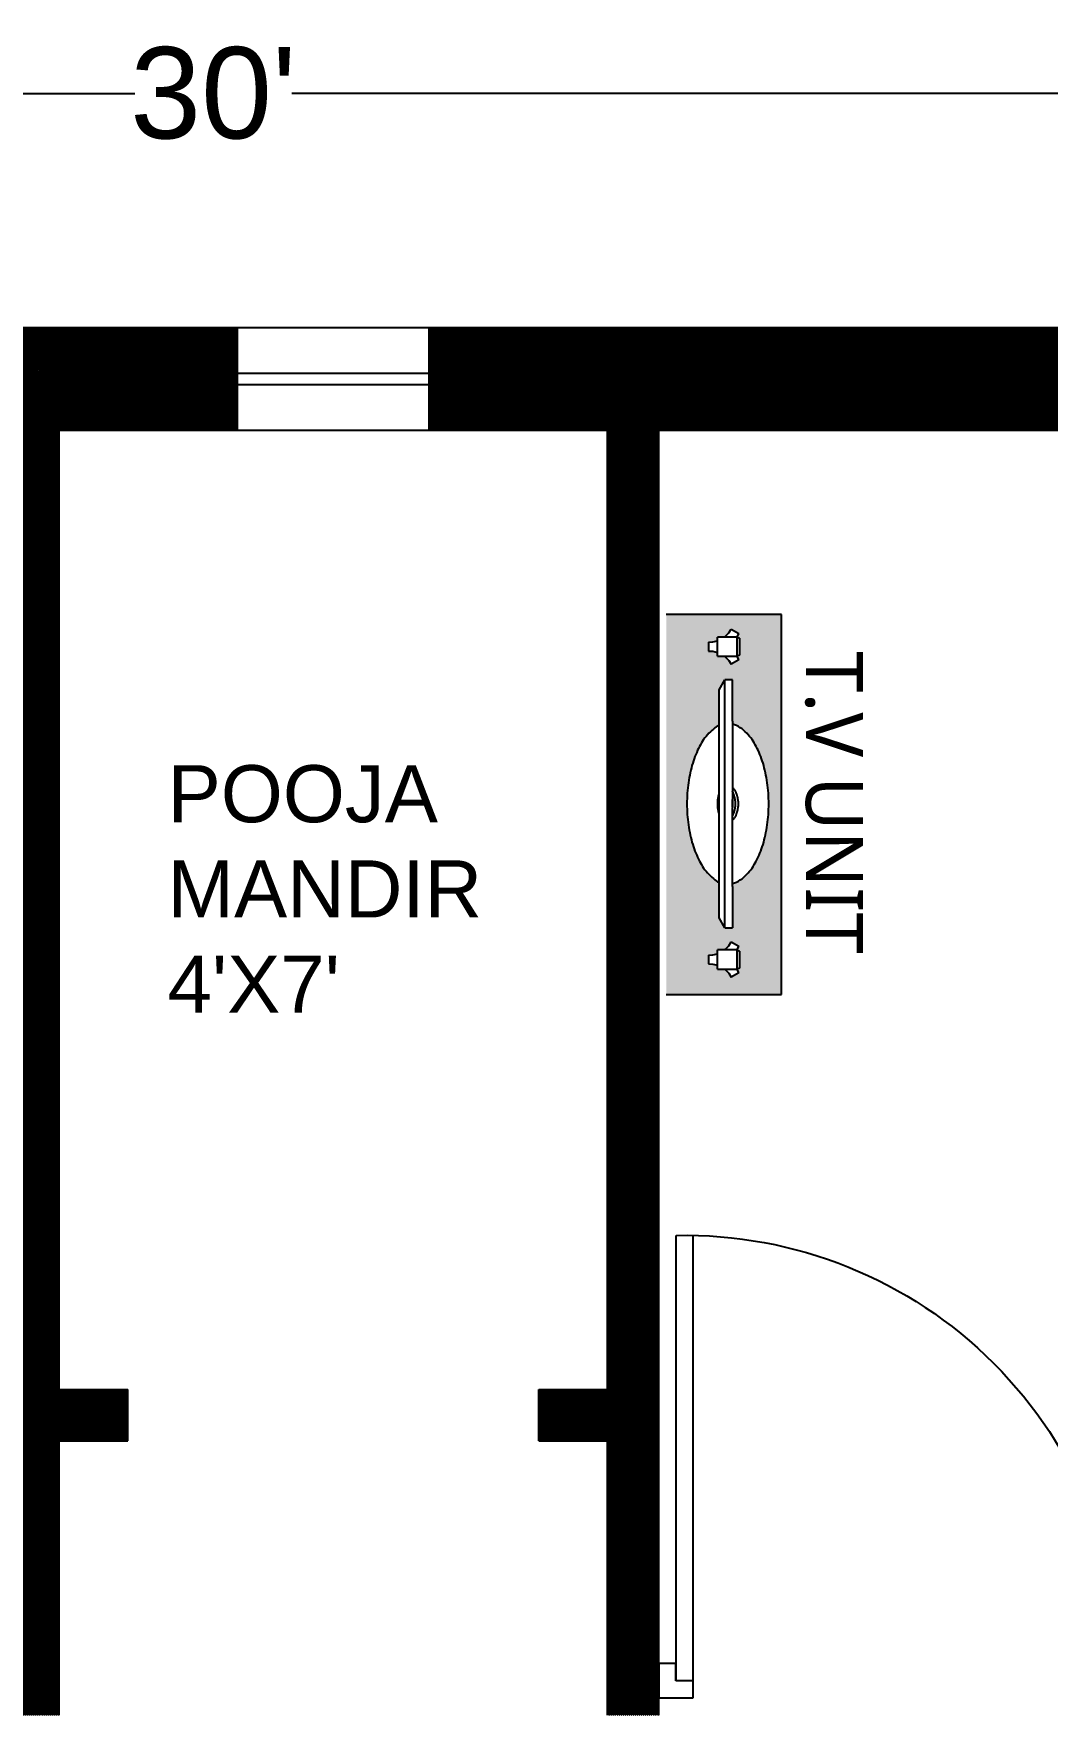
# Model space of a CAD drawing. Header units: inches. Extents: x 413 to 1099, y 231 to 650.
# Drawn here: x 610.8 to 699.6, y 503.4 to 649.9 of the extents above; entities that cross this region are included whole.
import ezdxf

# ---------------------------------------------------------------- set-up
doc = ezdxf.new("R2010")
doc.units = ezdxf.units.IN
doc.header["$MEASUREMENT"] = 0
for name, color, linetype in [('DOOR', 70, 'Continuous'), ('Edges', 7, 'Continuous'), ('TEXT', 190, 'Continuous')]:
    doc.layers.add(name, color=color, linetype=linetype)
doc.styles.get("Standard").update_dxf_attribs({"font": 'arial.ttf'})
doc.dimstyles.get("Standard").update_dxf_attribs({"dimtxt": 8, "dimasz": 5, "dimexe": 0.18, "dimexo": 0.0625, "dimgap": 0.09, "dimtad": 0, "dimtih": 1, "dimtoh": 1, "dimdec": 1, "dimzin": 0, "dimdsep": 46, "dimlunit": 4, "dimtxsty": 'Standard', "dimcen": 0.09, "dimadec": 0, "dimazin": 0, "dimtfac": 1, "dimtdec": 1, "dimtofl": 0, "dimtmove": 0, "dimatfit": 3, "dimfxl": 8, "dimfxlon": 1, "dimtolj": 1, "dimtzin": 0, "dimarcsym": 0})

# ---------------------------------------------------------------- blocks, each defined once
blk = doc.blocks.new('121')
for p, q in [((72.05, 349.04), (72.05, 346.04)), ((73.55, 349.04), (72.05, 349.04)), ((73.55, 347.54), (73.55, 349.04)), ((75.05, 347.54), (73.55, 347.54)), ((75.05, 346.04), (75.05, 347.54)), ((72.05, 346.04), (75.05, 346.04))]:
    blk.add_line(p, q)
blk = doc.blocks.new('222')
for p, q in [((235.05, 347.54), (235.05, 386.54)), ((236.55, 347.54), (236.55, 386.54))]:
    blk.add_line(p, q)
blk.add_arc((235.8, 348.29), 38.26, 88.8767, 181.1233)
blk = doc.blocks.new('*D33')
at = {"color": 0, "lineweight": -2, "transparency": 16777216}
for p, q in [((446.5, 636.64), (446.5, 644.82)), ((451.5, 644.64), (619.63, 644.64)), ((801.5, 644.64), (633.38, 644.64)), ((806.5, 636.64), (806.5, 644.82))]:
    blk.add_line(p, q, dxfattribs=at)
at = {"color": 0, "transparency": 16777216}
for points in [[(451.5, 645.47), (451.5, 643.81), (446.5, 644.64)], [(801.5, 645.47), (801.5, 643.81), (806.5, 644.64)]]:
    blk.add_solid(points, dxfattribs=at)
at = {"layer": 'Defpoints', "color": 0, "transparency": 16777216}
for p in [(806.5, 644.64), (446.5, 624.15), (806.5, 624.15)]:
    blk.add_point(p, dxfattribs=at)
at = {"color": 0, "transparency": 16777216, "insert": (626.5, 644.64), "char_height": 8, "attachment_point": 5}
blk.add_mtext("\\A1;30'", dxfattribs=at)

msp = doc.modelspace()

# ---------------------------------------------------------------- hatches: boundary and pattern name
at = {"layer": 'DOOR', "true_color": 0x636466}
h = msp.add_hatch(dxfattribs=at)
h.set_pattern_fill('ANSI31', color=251)
h.set_pattern_definition([(45, (-2981.29373, -190.62552), (-0.0883883476, 0.0883883476), [])])
h.paths.add_polyline_path([(628.61, 624.15), (562, 624.15), (562, 615.15), (608.5, 615.15), (608.5, 502.65), (613, 502.65), (613, 526.65), (619.01, 526.65), (619.01, 531.15), (613, 531.15), (613, 615.15), (628.61, 615.15)])
h.paths.add_polyline_path([(701.51, 624.15), (645.41, 624.15), (645.41, 615.15), (661.02, 615.15), (661.02, 531.15), (655.01, 531.15), (655.01, 526.65), (661.02, 526.65), (661.02, 502.65), (665.52, 502.65), (665.52, 615.15), (701.51, 615.15)])
at = {"layer": 'DOOR', "ltscale": 99, "true_color": 0x6c3932, "transparency": 33554664}
h = msp.add_hatch(color=17, dxfattribs=at)
h.dxf.hatch_style = 1
h.paths.add_polyline_path([(666.17, 565.74), (676.26, 565.74), (676.26, 599.01), (666.17, 599.01)])
h.paths.add_polyline_path([(669.86, 595.81), (669.86, 596.59), (670.26, 596.61), (670.64, 596.7), (670.64, 597.04), (671.26, 597.04), (671.36, 597.11), (671.64, 597.4), (671.86, 597.74), (672.53, 597.35), (672.38, 597.05), (672.58, 596.93), (672.58, 595.44), (672.37, 595.35), (672.53, 595.04), (671.86, 594.65), (671.64, 595), (671.36, 595.29), (671.26, 595.36), (670.64, 595.36), (670.64, 595.7), (670.26, 595.79)], flags=16)
h.paths.add_polyline_path([(670.8, 592.42), (671.31, 593.29), (671.97, 593.29), (671.97, 589.68), (671.97, 589.42), (672.15, 589.36), (672.32, 589.29), (672.49, 589.2), (672.65, 589.1), (672.8, 588.99), (672.95, 588.87), (673.09, 588.74), (673.22, 588.61), (673.35, 588.48), (673.46, 588.34), (673.57, 588.2), (673.68, 588.06), (673.78, 587.91), (673.87, 587.77), (673.96, 587.61), (674.05, 587.45), (674.13, 587.29), (674.21, 587.12), (674.29, 586.94), (674.37, 586.76), (674.44, 586.58), (674.51, 586.39), (674.58, 586.19), (674.64, 585.99), (674.7, 585.79), (674.75, 585.59), (674.81, 585.38), (674.85, 585.16), (674.9, 584.95), (674.94, 584.73), (674.98, 584.51), (675.01, 584.28), (675.04, 584.06), (675.07, 583.83), (675.09, 583.6), (675.11, 583.37), (675.12, 583.14), (675.13, 582.9), (675.14, 582.67), (675.14, 582.44), (675.14, 582.2), (675.13, 581.97), (675.12, 581.74), (675.11, 581.51), (675.09, 581.28), (675.07, 581.05), (675.04, 580.82), (675.01, 580.59), (674.98, 580.37), (674.94, 580.15), (674.9, 579.93), (674.85, 579.71), (674.81, 579.5), (674.75, 579.29), (674.7, 579.08), (674.64, 578.88), (674.58, 578.68), (674.51, 578.49), (674.44, 578.3), (674.37, 578.11), (674.29, 577.93), (674.21, 577.76), (674.13, 577.59), (674.05, 577.42), (673.96, 577.26), (673.87, 577.11), (673.78, 576.96), (673.68, 576.81), (673.57, 576.67), (673.46, 576.53), (673.35, 576.4), (673.22, 576.27), (673.09, 576.13), (672.95, 576.01), (672.8, 575.88), (672.65, 575.77), (672.49, 575.67), (672.32, 575.58), (672.15, 575.51), (671.97, 575.46), (671.97, 575.4), (671.97, 575.19), (671.97, 571.58), (671.31, 571.58), (670.8, 572.45), (670.8, 575.54), (670.74, 575.57), (670.65, 575.62), (670.55, 575.69), (670.43, 575.78), (670.3, 575.89), (670.17, 576.01), (670.03, 576.13), (669.9, 576.27), (669.77, 576.4), (669.66, 576.53), (669.55, 576.67), (669.44, 576.81), (669.34, 576.96), (669.25, 577.11), (669.16, 577.26), (669.07, 577.42), (668.99, 577.59), (668.91, 577.76), (668.83, 577.93), (668.75, 578.11), (668.68, 578.3), (668.61, 578.49), (668.54, 578.68), (668.48, 578.88), (668.42, 579.08), (668.37, 579.29), (668.31, 579.5), (668.26, 579.71), (668.22, 579.93), (668.18, 580.15), (668.14, 580.37), (668.11, 580.59), (668.08, 580.82), (668.05, 581.05), (668.03, 581.28), (668.01, 581.51), (668, 581.74), (667.99, 581.97), (667.98, 582.2), (667.98, 582.44), (667.98, 582.67), (667.99, 582.9), (668, 583.14), (668.01, 583.37), (668.03, 583.6), (668.05, 583.83), (668.08, 584.06), (668.11, 584.28), (668.14, 584.51), (668.18, 584.73), (668.22, 584.95), (668.26, 585.16), (668.31, 585.38), (668.37, 585.59), (668.42, 585.79), (668.48, 585.99), (668.54, 586.19), (668.61, 586.39), (668.68, 586.58), (668.75, 586.76), (668.83, 586.94), (668.91, 587.12), (668.99, 587.29), (669.07, 587.45), (669.16, 587.61), (669.25, 587.77), (669.34, 587.91), (669.44, 588.06), (669.55, 588.2), (669.66, 588.34), (669.77, 588.48), (669.9, 588.61), (670.03, 588.74), (670.17, 588.87), (670.3, 588.98), (670.43, 589.09), (670.55, 589.18), (670.71, 589.29), (670.8, 589.33)], flags=16)
h.paths.add_polyline_path([(671.86, 570.35), (672.53, 569.96), (672.38, 569.66), (672.58, 569.53), (672.58, 568.04), (672.37, 567.95), (672.53, 567.65), (671.86, 567.26), (671.64, 567.6), (671.36, 567.89), (671.26, 567.96), (670.64, 567.96), (670.64, 568.3), (670.26, 568.39), (669.86, 568.42), (669.86, 569.19), (670.26, 569.21), (670.64, 569.31), (670.64, 569.65), (671.26, 569.65), (671.36, 569.71), (671.64, 570.01)], flags=16)

# ---------------------------------------------------------------- linework, layer by layer
at = {"layer": 'DOOR', "color": 85, "true_color": 0x58ba48}
for p, q in [((446.5, 624.15), (806.5, 624.15)), ((613, 615.15), (661.02, 615.15)), ((613, 531.15), (613, 615.15)), ((661.02, 531.15), (661.02, 615.15)), ((665.52, 615.15), (797.5, 615.15)), ((665.52, 502.65), (665.52, 615.15)), ((613, 531.15), (619.01, 531.15)), ((619.01, 526.65), (619.01, 531.15)), ((655.01, 531.15), (661.02, 531.15)), ((655.01, 526.65), (655.01, 531.15)), ((613, 526.65), (619.01, 526.65)), ((613, 502.65), (613, 526.65)), ((655.01, 526.65), (661.02, 526.65)), ((661.02, 502.65), (661.02, 526.65))]:
    msp.add_line(p, q, dxfattribs=at)
at = {"layer": 'DOOR', "color": 32, "true_color": 0xcd6928}
for p, q in [((628.61, 615.15), (628.61, 624.15)), ((645.41, 615.15), (645.41, 624.15)), ((628.61, 620.15), (645.41, 620.15)), ((628.61, 619.15), (645.41, 619.15))]:
    msp.add_line(p, q, dxfattribs=at)
at = {"layer": 'Edges'}
for p, q in [((676.26, 599.01), (666.17, 599.01)), ((671.64, 597.4), (671.86, 597.74)), ((671.86, 597.74), (672.53, 597.35)), ((676.26, 565.74), (676.26, 599.01)), ((669.86, 596.59), (670.26, 596.61)), ((669.86, 596.59), (669.86, 595.81)), ((670.26, 596.61), (670.64, 596.7)), ((671.26, 597.04), (670.64, 597.04)), ((670.64, 596.7), (670.64, 597.04)), ((670.64, 595.7), (670.64, 596.7)), ((671.26, 597.04), (671.36, 597.11)), ((672.37, 597.04), (671.26, 597.04)), ((671.36, 597.11), (671.64, 597.4)), ((672.37, 597.04), (672.53, 597.35)), ((672.39, 597.04), (672.37, 597.04)), ((672.39, 597.04), (672.58, 596.93)), ((672.39, 595.36), (672.39, 597.04)), ((672.58, 596.93), (672.58, 595.44)), ((669.86, 595.81), (670.26, 595.79)), ((670.26, 595.79), (670.64, 595.7)), ((670.64, 595.36), (670.64, 595.7)), ((670.64, 595.36), (671.26, 595.36)), ((671.26, 595.36), (671.36, 595.29)), ((671.26, 595.36), (672.37, 595.36)), ((671.36, 595.29), (671.64, 595)), ((671.64, 595), (671.86, 594.65)), ((672.53, 595.04), (671.86, 594.65)), ((672.53, 595.04), (672.37, 595.36)), ((672.37, 595.36), (672.39, 595.36)), ((672.58, 595.44), (672.39, 595.36)), ((670.8, 592.42), (671.31, 593.29)), ((670.8, 572.45), (670.8, 592.42)), ((671.31, 571.58), (671.31, 593.29)), ((671.97, 593.29), (671.31, 593.29)), ((671.97, 589.68), (671.97, 593.29)), ((671.97, 575.19), (671.97, 571.58)), ((671.31, 571.58), (670.8, 572.45)), ((671.31, 571.58), (671.97, 571.58)), ((671.36, 569.71), (671.64, 570.01)), ((671.64, 570.01), (671.86, 570.35)), ((671.86, 570.35), (672.53, 569.96)), ((672.37, 569.65), (672.53, 569.96)), ((669.86, 569.19), (670.26, 569.21)), ((669.86, 569.19), (669.86, 568.42)), ((669.86, 568.42), (670.26, 568.39)), ((670.26, 569.21), (670.64, 569.31)), ((670.26, 568.39), (670.64, 568.3)), ((671.26, 569.65), (670.64, 569.65)), ((670.64, 569.31), (670.64, 569.65)), ((670.64, 568.3), (670.64, 569.31)), ((671.26, 569.65), (671.36, 569.71)), ((672.37, 569.65), (671.26, 569.65)), ((672.39, 569.65), (672.37, 569.65)), ((672.39, 569.65), (672.58, 569.53)), ((672.39, 567.96), (672.39, 569.65)), ((672.58, 569.53), (672.58, 568.04)), ((670.64, 567.96), (670.64, 568.3)), ((670.64, 567.96), (671.26, 567.96)), ((671.26, 567.96), (671.36, 567.89)), ((671.26, 567.96), (672.37, 567.96)), ((671.36, 567.89), (671.64, 567.6)), ((671.64, 567.6), (671.86, 567.26)), ((672.53, 567.65), (671.86, 567.26)), ((672.53, 567.65), (672.37, 567.96)), ((672.37, 567.96), (672.39, 567.96)), ((672.58, 568.04), (672.39, 567.96)), ((666.17, 565.74), (676.26, 565.74))]:
    msp.add_line(p, q, dxfattribs=at)
for points in [[(670.8, 589.33), (670.74, 589.31), (670.65, 589.26), (670.55, 589.18), (670.43, 589.09), (670.3, 588.98), (670.17, 588.87), (670.03, 588.74), (669.9, 588.61), (669.77, 588.48), (669.66, 588.34), (669.55, 588.2), (669.44, 588.06), (669.34, 587.91), (669.25, 587.77), (669.16, 587.61), (669.07, 587.45), (668.99, 587.29), (668.91, 587.12), (668.83, 586.94), (668.75, 586.76), (668.68, 586.58), (668.61, 586.39), (668.54, 586.19), (668.48, 585.99), (668.42, 585.79), (668.37, 585.59), (668.31, 585.38), (668.26, 585.16), (668.22, 584.95), (668.18, 584.73), (668.14, 584.51), (668.11, 584.28), (668.08, 584.06), (668.05, 583.83), (668.03, 583.6), (668.01, 583.37), (668, 583.14), (667.99, 582.9), (667.98, 582.67), (667.98, 582.44), (667.98, 582.2), (667.99, 581.97), (668, 581.74), (668.01, 581.51), (668.03, 581.28), (668.05, 581.05), (668.08, 580.82), (668.11, 580.59), (668.14, 580.37), (668.18, 580.15), (668.22, 579.93), (668.26, 579.71), (668.31, 579.5), (668.37, 579.29), (668.42, 579.08), (668.48, 578.88), (668.54, 578.68), (668.61, 578.49), (668.68, 578.3), (668.75, 578.11), (668.83, 577.93), (668.91, 577.76), (668.99, 577.59), (669.07, 577.42), (669.16, 577.26), (669.25, 577.11), (669.34, 576.96), (669.44, 576.81), (669.55, 576.67), (669.66, 576.53), (669.77, 576.4), (669.9, 576.27), (670.03, 576.13), (670.17, 576.01), (670.3, 575.89), (670.43, 575.78), (670.55, 575.69), (670.65, 575.62), (670.74, 575.57), (670.8, 575.54)], [(671.97, 589.68), (671.97, 589.47), (671.97, 589.07), (671.97, 588.53), (671.97, 587.88), (671.97, 587.18), (671.97, 586.47), (671.97, 585.79), (671.97, 585.2), (671.97, 584.71), (671.97, 584.34), (671.97, 584.06), (671.97, 583.85), (671.97, 583.7), (671.97, 583.6), (671.97, 583.52), (671.97, 583.45), (671.97, 583.38), (671.97, 583.31), (671.97, 583.23), (671.97, 583.15), (671.97, 583.07), (671.97, 582.98), (671.97, 582.89), (671.97, 582.8), (671.97, 582.71), (671.97, 582.62), (671.97, 582.54), (671.97, 582.45), (671.97, 582.37), (671.97, 582.3), (671.97, 582.24), (671.97, 582.19), (671.97, 582.15), (671.98, 582.12), (671.98, 582.1), (671.98, 582.1), (671.98, 582.11), (671.98, 582.14), (671.98, 582.19), (671.98, 582.25), (671.98, 582.33), (671.98, 582.42), (671.98, 582.51), (671.98, 582.6), (671.98, 582.68), (671.98, 582.75), (671.98, 582.8), (671.97, 582.81)], [(671.97, 575.46), (672.15, 575.51), (672.32, 575.58), (672.49, 575.67), (672.65, 575.77), (672.8, 575.88), (672.95, 576.01), (673.09, 576.13), (673.22, 576.27), (673.35, 576.4), (673.46, 576.53), (673.57, 576.67), (673.68, 576.81), (673.78, 576.96), (673.87, 577.11), (673.96, 577.26), (674.05, 577.42), (674.13, 577.59), (674.21, 577.76), (674.29, 577.93), (674.37, 578.11), (674.44, 578.3), (674.51, 578.49), (674.58, 578.68), (674.64, 578.88), (674.7, 579.08), (674.75, 579.29), (674.81, 579.5), (674.85, 579.71), (674.9, 579.93), (674.94, 580.15), (674.98, 580.37), (675.01, 580.59), (675.04, 580.82), (675.07, 581.05), (675.09, 581.28), (675.11, 581.51), (675.12, 581.74), (675.13, 581.97), (675.14, 582.2), (675.14, 582.44), (675.14, 582.67), (675.13, 582.9), (675.12, 583.14), (675.11, 583.37), (675.09, 583.6), (675.07, 583.83), (675.04, 584.06), (675.01, 584.28), (674.98, 584.51), (674.94, 584.73), (674.9, 584.95), (674.85, 585.16), (674.81, 585.38), (674.75, 585.59), (674.7, 585.79), (674.64, 585.99), (674.58, 586.19), (674.51, 586.39), (674.44, 586.58), (674.37, 586.76), (674.29, 586.94), (674.21, 587.12), (674.13, 587.29), (674.05, 587.45), (673.96, 587.61), (673.87, 587.77), (673.78, 587.91), (673.68, 588.06), (673.57, 588.2), (673.46, 588.34), (673.35, 588.48), (673.22, 588.61), (673.09, 588.74), (672.95, 588.87), (672.8, 588.99), (672.65, 589.1), (672.49, 589.2), (672.32, 589.29), (672.15, 589.36), (671.97, 589.42)], [(670.8, 581.56), (670.79, 581.59), (670.78, 581.63), (670.77, 581.68), (670.75, 581.74), (670.74, 581.8), (670.73, 581.86), (670.71, 581.93), (670.7, 581.99), (670.69, 582.05), (670.69, 582.11), (670.68, 582.17), (670.67, 582.22), (670.67, 582.28), (670.67, 582.33), (670.67, 582.38), (670.67, 582.44), (670.67, 582.49), (670.67, 582.54), (670.67, 582.6), (670.67, 582.65), (670.68, 582.71), (670.69, 582.76), (670.69, 582.82), (670.7, 582.88), (670.71, 582.95), (670.73, 583.01), (670.74, 583.08), (670.75, 583.14), (670.77, 583.19), (670.78, 583.24), (670.79, 583.28), (670.8, 583.31)], [(671.97, 583.87), (671.99, 583.85), (672.01, 583.83), (672.04, 583.8), (672.06, 583.76), (672.09, 583.72), (672.12, 583.68), (672.15, 583.64), (672.18, 583.59), (672.2, 583.55), (672.23, 583.5), (672.25, 583.46), (672.27, 583.41), (672.29, 583.37), (672.3, 583.33), (672.32, 583.28), (672.33, 583.24), (672.35, 583.19), (672.36, 583.15), (672.37, 583.1), (672.39, 583.05), (672.4, 583), (672.41, 582.95), (672.42, 582.9), (672.42, 582.85), (672.43, 582.8), (672.44, 582.75), (672.44, 582.7), (672.45, 582.65), (672.45, 582.59), (672.45, 582.54), (672.45, 582.49), (672.45, 582.44), (672.45, 582.38), (672.45, 582.33), (672.45, 582.28), (672.45, 582.23), (672.44, 582.18), (672.44, 582.12), (672.43, 582.07), (672.42, 582.02), (672.42, 581.97), (672.41, 581.92), (672.4, 581.87), (672.39, 581.82), (672.37, 581.78), (672.36, 581.73), (672.35, 581.68), (672.33, 581.64), (672.32, 581.59), (672.3, 581.55), (672.29, 581.5), (672.27, 581.46), (672.25, 581.42), (672.23, 581.37), (672.2, 581.33), (672.18, 581.28), (672.15, 581.24), (672.12, 581.19), (672.09, 581.15), (672.06, 581.11), (672.04, 581.07), (672.01, 581.04), (671.99, 581.02), (671.97, 581)], [(671.97, 581.37), (671.98, 581.39), (672, 581.41), (672.02, 581.45), (672.03, 581.49), (672.05, 581.54), (672.07, 581.58), (672.09, 581.63), (672.11, 581.68), (672.12, 581.73), (672.14, 581.78), (672.15, 581.83), (672.16, 581.87), (672.17, 581.92), (672.18, 581.97), (672.19, 582.01), (672.2, 582.06), (672.21, 582.1), (672.21, 582.15), (672.22, 582.2), (672.22, 582.25), (672.22, 582.29), (672.23, 582.34), (672.23, 582.39), (672.23, 582.44), (672.23, 582.49), (672.23, 582.53), (672.22, 582.58), (672.22, 582.63), (672.22, 582.68), (672.21, 582.72), (672.21, 582.77), (672.2, 582.82), (672.19, 582.86), (672.18, 582.91), (672.17, 582.95), (672.16, 583), (672.15, 583.05), (672.14, 583.09), (672.12, 583.14), (672.11, 583.19), (672.09, 583.24), (672.07, 583.29), (672.05, 583.34), (672.03, 583.38), (672.02, 583.43), (672, 583.46), (671.98, 583.49), (671.97, 583.51)], [(671.97, 575.19), (671.97, 575.4), (671.97, 575.8), (671.97, 576.35), (671.97, 576.99), (671.97, 577.7), (671.97, 578.42), (671.97, 579.1), (671.97, 579.71), (671.97, 580.2), (671.97, 580.6), (671.97, 580.92), (671.97, 581.18), (671.97, 581.4), (671.97, 581.61), (671.97, 581.82), (671.97, 582.06)]]:
    msp.add_lwpolyline(points, dxfattribs=at)

# ---------------------------------------------------------------- block references
at = {"layer": 'DOOR', "xscale": -1}
msp.add_blockref('222', (903.58, 158.11), dxfattribs=at)
at = {"layer": 'DOOR'}
msp.add_blockref('121', (593.47, 158.11), dxfattribs=at)

# ---------------------------------------------------------------- texts
at = {"layer": 'DOOR', "insert": (622.5, 585.82), "char_height": 5, "attachment_point": 1}
msp.add_mtext_dynamic_manual_height_columns("POOJA\\PMANDIR\\P4'X7'", width=49.0688, gutter_width=1, heights=[0], dxfattribs=at)
at = {"layer": 'TEXT', "lineweight": 30, "insert": (683.39, 558.05), "char_height": 5, "attachment_point": 3, "rotation": 270}
msp.add_mtext_dynamic_manual_height_columns('\\A1;\\pxqc;{\\fYu Gothic UI|b0|i0|c128|p34;\\C6;T.V UNIT}', width=49, gutter_width=1, heights=[0], dxfattribs=at)

# ---------------------------------------------------------------- dimensions: what is measured, and where the dimension line sits
dim = msp.add_linear_dim(base=(806.5, 644.64), p1=(446.5, 624.15), p2=(806.5, 624.15), dimstyle='Standard')
dim.commit()
dim.dimension.update_dxf_attribs({"geometry": '*D33', "text_midpoint": (626.5, 644.64)})

doc.saveas('drawing.dxf')
